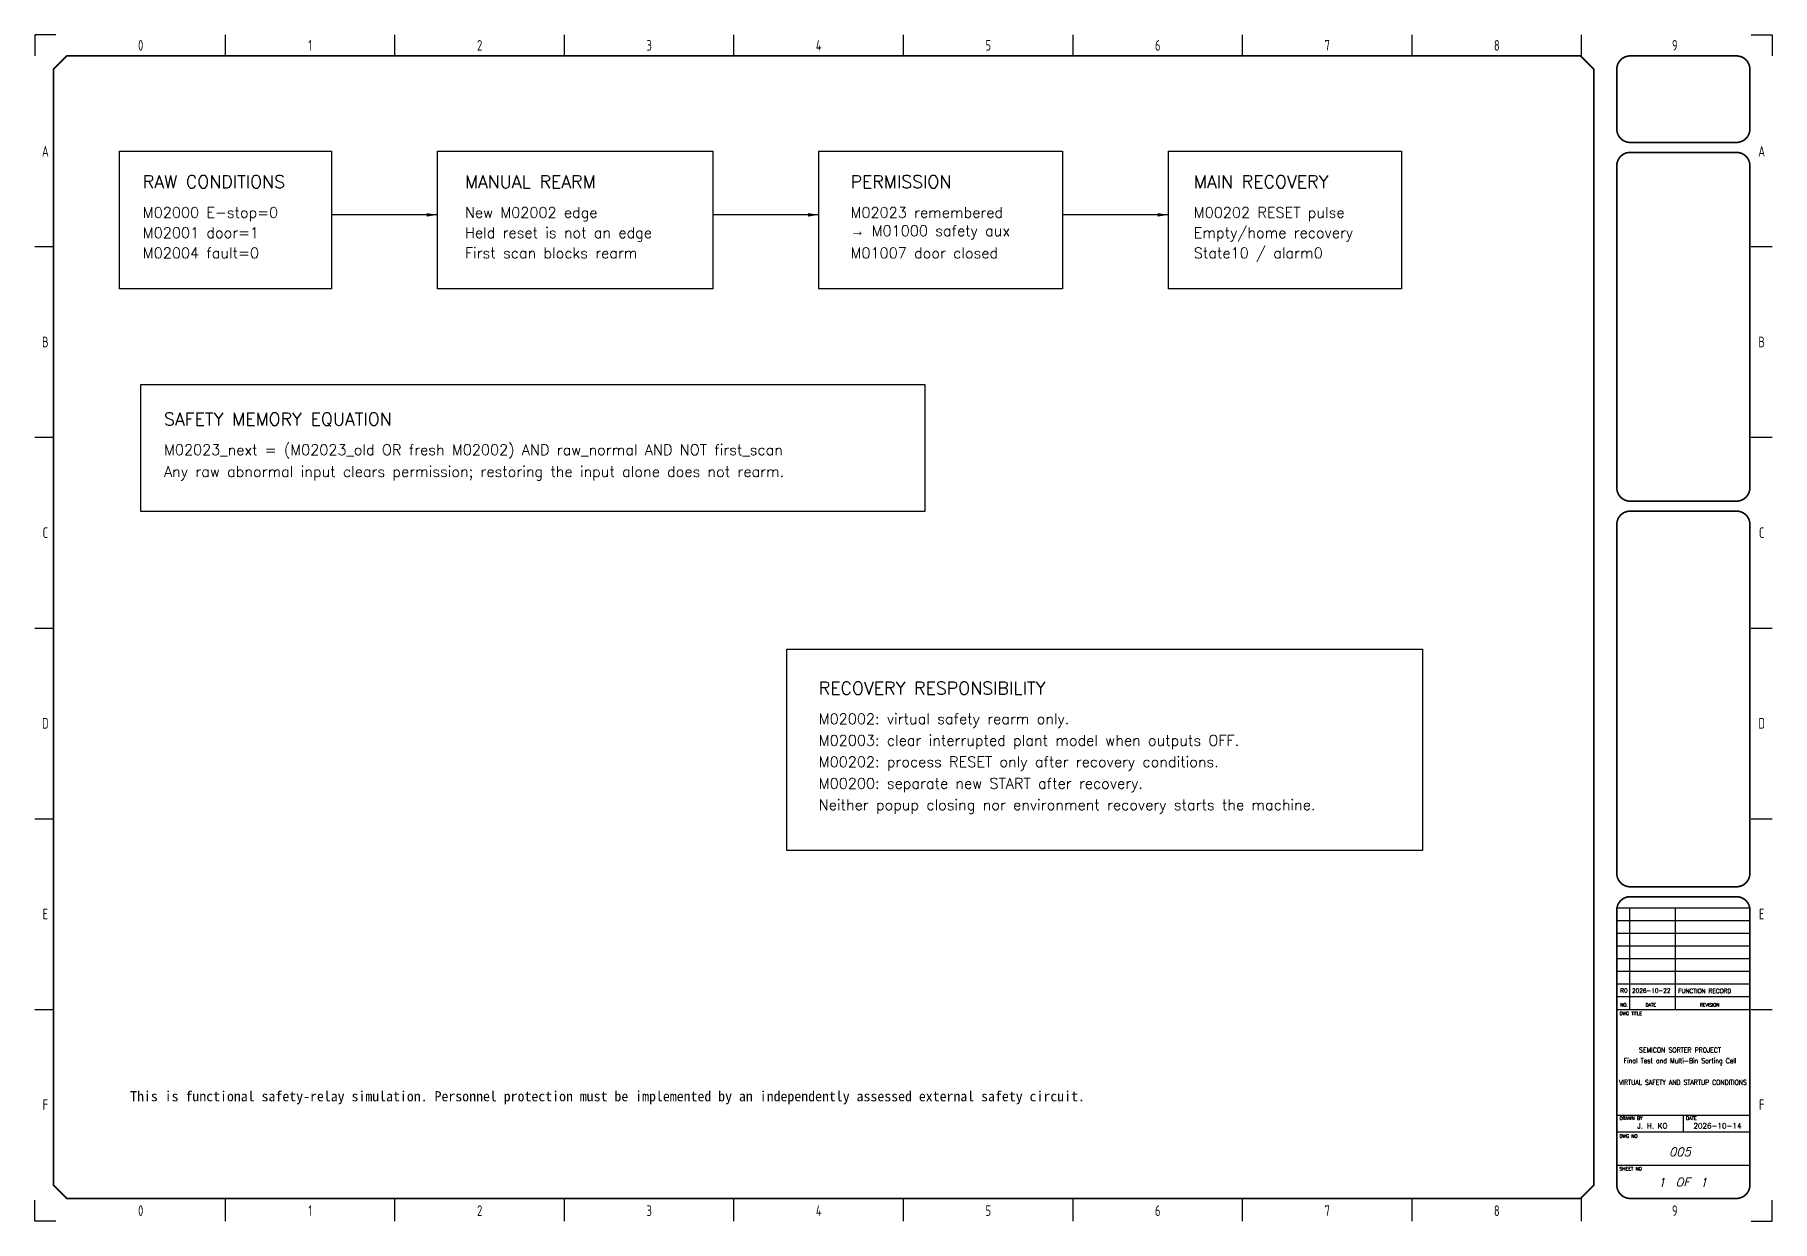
# Model space of a CAD drawing. Extents: x 5 to 415, y 5 to 285.
import ezdxf
from ezdxf.enums import TextEntityAlignment as Align

# ---------------------------------------------------------------- set-up
doc = ezdxf.new("R2010")
doc.units = 0
doc.header["$LTSCALE"] = 10
for name, color, linetype in [('SYMS', 7, 'Continuous'), ('TEXT', 7, 'Continuous'), ('TITLE', 7, 'Continuous'), ('Title blocks', 7, 'Continuous')]:
    doc.layers.add(name, color=color, linetype=linetype)
doc.styles.add('ISO8', font='ISO8.shx', dxfattribs={"width": 0.8})
doc.styles.add('ITALIC', font='ITALIC')
doc.styles.add('ROMANS', font='romans')
doc.dimstyles.get("Standard").update_dxf_attribs({"dimtxt": 0.18, "dimasz": 0.18, "dimexe": 0.18, "dimexo": 0.0625, "dimgap": 0.09, "dimtad": 0, "dimtih": 1, "dimtoh": 1, "dimdec": 4, "dimzin": 0, "dimdsep": 46, "dimtxsty": 'Standard', "dimcen": 0.09, "dimadec": 0, "dimazin": 0, "dimtfac": 1, "dimtdec": 4, "dimtofl": 0, "dimtmove": 0, "dimatfit": 3, "dimfxl": 1, "dimtolj": 1, "dimtzin": 0, "dimarcsym": 0})

# ---------------------------------------------------------------- blocks, each defined once
blk = doc.blocks.new('Title_blocks_A3')
at = {"layer": 'TITLE'}
for p, q in [((372.89, 276.86), (372.89, 259.33)), ((378.33, 79), (409.73, 79)), ((381.28, 79), (381.28, 55)), ((392.12, 79), (392.12, 55)), ((378.33, 76), (409.73, 76)), ((378.32, 73), (409.73, 73)), ((378.32, 70), (409.73, 70)), ((378.32, 67), (409.73, 67)), ((378.32, 64), (409.73, 64)), ((378.32, 61), (409.72, 61)), ((378.32, 58), (409.72, 58)), ((378.32, 55), (409.72, 55)), ((372.89, 13.53), (372.89, 37.81)), ((378.32, 30.02), (409.72, 30.02)), ((394.02, 26.1), (394.02, 30.02)), ((378.32, 26.1), (409.72, 26.1)), ((378.32, 18.24), (409.72, 18.24))]:
    blk.add_line(p, q, dxfattribs=at)
at = {"layer": 'TITLE', "const_width": 0.392}
blk.add_lwpolyline([(372.89, 13.53), (372.89, 276.86), (369.75, 280), (12.53, 280), (9.39, 276.86), (9.39, 13.53), (12.53, 10.39), (369.75, 10.39)], close=True, dxfattribs=at)
for points in [[(381.46, 280, 0.414214), (378.32, 276.86, 0.414214)], [(409.72, 276.86, 0.414214), (406.58, 280, 0.414214)], [(378.32, 262.73, 0.414214), (381.46, 259.59, 0.414214)], [(406.58, 259.59, 0.414214), (409.72, 262.73, 0.414214)], [(381.46, 257.23, 0.414214), (378.32, 254.09, 0.414214)], [(409.72, 254.09, 0.414214), (406.58, 257.23, 0.414214)], [(378.32, 178.08, 0.414214), (381.46, 174.94, 0.414214)], [(406.58, 174.94, 0.414214), (409.72, 178.08, 0.414214)], [(381.46, 172.58, 0.414214), (378.32, 169.44, 0.414214)], [(409.72, 169.44, 0.414214), (406.58, 172.58, 0.414214)], [(378.32, 87.08, 0.414214), (381.46, 83.94, 0.414214)], [(406.58, 83.94, 0.414214), (409.72, 87.08, 0.414214)], [(381.46, 81.58, 0.414214), (378.32, 78.44, 0.414214)], [(409.72, 78.44, 0.414214), (406.58, 81.58, 0.414214)], [(378.32, 13.53, 0.414214), (381.46, 10.39, 0.414214)], [(406.58, 10.39, 0.414214), (409.72, 13.53, 0.414214)]]:
    blk.add_lwpolyline(points, format="xyb", dxfattribs=at)
for points in [[(406.58, 280), (381.46, 280)], [(378.32, 276.86), (378.32, 262.73)], [(409.72, 276.86), (409.72, 262.73)], [(406.58, 259.59), (381.46, 259.59)], [(378.32, 254.09), (378.32, 178.08)], [(406.58, 257.23), (381.46, 257.23)], [(409.72, 254.09), (409.72, 178.08)], [(381.46, 174.94), (406.58, 174.94)], [(381.46, 172.58), (406.58, 172.58)], [(381.46, 83.94), (406.58, 83.94)], [(378.32, 78.44), (378.32, 13.53)], [(381.46, 81.58), (406.58, 81.58)], [(409.72, 78.44), (409.72, 13.53)], [(381.46, 10.39), (406.58, 10.39)]]:
    blk.add_lwpolyline(points, dxfattribs=at)
at = {"layer": 'TITLE', "color": 7, "const_width": 0.392}
for points in [[(378.32, 169.44), (378.32, 87.08)], [(409.72, 169.44), (409.72, 87.08)]]:
    blk.add_lwpolyline(points, dxfattribs=at)
at = {"layer": 'Title blocks', "color": 7}
for p, q in [((50, 280), (50, 285)), ((90, 280), (90, 285)), ((130, 280), (130, 285)), ((170, 280), (170, 285)), ((250, 280), (250, 285)), ((290, 280), (290, 285)), ((330, 280), (330, 285)), ((370, 280), (370, 285)), ((5, 235), (9.39, 235)), ((410, 235), (415, 235)), ((5, 190), (9.39, 190)), ((410, 190), (415, 190)), ((5, 100), (9.39, 100)), ((410, 100), (415, 100)), ((5, 55), (9.39, 55)), ((410, 55), (415, 55)), ((50, 5), (50, 10.39)), ((90, 5), (90, 10.39)), ((130, 5), (130, 10.39)), ((170, 5), (170, 10.39)), ((250, 5), (250, 10.39)), ((290, 5), (290, 10.39)), ((330, 5), (330, 10.39)), ((370, 5), (370, 10.64))]:
    blk.add_line(p, q, dxfattribs=at)
at = {"layer": 'Title blocks', "color": 2}
for p, q in [((210, 280), (210, 285)), ((5, 145), (9.39, 145)), ((410, 145), (415, 145)), ((210, 5), (210, 10.39))]:
    blk.add_line(p, q, dxfattribs=at)
at = {"layer": 'Title blocks'}
for points in [[(10, 285), (5, 285), (5, 280)], [(410, 285), (415, 285), (415, 280)], [(10, 5), (5, 5), (5, 10)], [(410, 5), (415, 5), (415, 10)]]:
    blk.add_lwpolyline(points, dxfattribs=at)
at = {"layer": 'TITLE', "color": 1, "style": 'ROMANS'}
for s, p in [('DWG TITLE', (378.97, 53.64)), ('DRAWN BY', (378.97, 28.91)), ('DATE', (394.67, 28.91)), ('DWG NO', (378.97, 24.72)), ('SHEET NO', (378.97, 17))]:
    blk.add_text(s, height=0.785, dxfattribs=at).set_placement(p)
at = {"layer": 'TITLE', "color": 1}
for s, height, style, p in [('NO.', 0.785, 'ROMANS', (380.02, 56.04)), ('DATE', 0.785, 'ROMANS', (386.32, 56.04)), ('REVISION', 0.785, 'ROMANS', (400.23, 56.04)), ('OF', 2, 'ITALIC', (393.89, 14.25))]:
    blk.add_text(s, height=height, dxfattribs=dict(at, style=style)).set_placement(p, align=Align.MIDDLE)
at = {"layer": 'TITLE', "color": 1, "style": 'ROMANS', "width": 0.8}
for tag, p in [('TITLE#1', (393.23, 44.81)), ('TITLE#2', (393.23, 42.27)), ('TITLE#3', (393.23, 39.73)), ('TITLE#4', (393.23, 37.18))]:
    blk.add_attdef(tag, text='', height=1.2, dxfattribs=at).set_placement(p, align=Align.CENTER)
at = {"layer": 'TITLE', "color": 1}
for tag, p, height, style in [('DRAWNBY', (383.14, 26.88), 1.25, 'ROMANS'), ('DATE', (396.4, 26.88), 1.25, 'ROMANS'), ('SHTS', (397.95, 13.15), 2, 'ITALIC')]:
    blk.add_attdef(tag, p, '', height=height, dxfattribs=dict(at, style=style))
at = {"layer": 'TITLE', "color": 1, "style": 'ITALIC'}
blk.add_attdef('DWG#', text='', height=2, dxfattribs=at).set_placement((393.23, 20.38), align=Align.CENTER)
blk.add_attdef('SH#', text='', height=2, dxfattribs=at).set_placement((389.77, 13.15), align=Align.RIGHT)
at = {"layer": 'TITLE', "color": 7, "flags": 9}
blk.add_attdef('WD_TB', (381.46, 10.39), '', height=1.57, dxfattribs=at)
at = {"layer": 'Title blocks', "style": 'ISO8', "width": 0.8}
for s, p in [('0', (30, 282.5)), ('1', (70, 282.5)), ('2', (110, 282.5)), ('3', (150, 282.5)), ('4', (190, 282.5)), ('5', (230, 282.5)), ('6', (270, 282.5)), ('7', (310, 282.5)), ('8', (350, 282.5)), ('9', (392, 282.5)), ('A', (7.5, 257.5)), ('A', (412.5, 257.5)), ('B', (7.5, 212.5)), ('B', (412.5, 212.5)), ('C', (7.5, 167.5)), ('C', (412.5, 167.5)), ('D', (7.5, 122.5)), ('D', (412.5, 122.5)), ('E', (7.5, 77.5)), ('E', (412.5, 77.5)), ('F', (7.5, 32.5)), ('F', (412.5, 32.5)), ('0', (30, 7.5)), ('1', (70, 7.5)), ('2', (110, 7.5)), ('3', (150, 7.5)), ('4', (190, 7.5)), ('5', (230, 7.5)), ('6', (270, 7.5)), ('7', (310, 7.5)), ('8', (350, 7.5)), ('9', (392, 7.5))]:
    blk.add_text(s, height=2.5, dxfattribs=at).set_placement(p, align=Align.MIDDLE)

msp = doc.modelspace()

# ---------------------------------------------------------------- linework, layer by layer
for points in [[(25, 257.5), (75, 257.5), (75, 225), (25, 225)], [(100, 257.5), (165, 257.5), (165, 225), (100, 225)], [(190, 257.5), (247.5, 257.5), (247.5, 225), (190, 225)], [(272.5, 257.5), (327.5, 257.5), (327.5, 225), (272.5, 225)], [(30, 202.5), (215, 202.5), (215, 172.5), (30, 172.5)], [(182.5, 140), (332.5, 140), (332.5, 92.5), (182.5, 92.5)]]:
    msp.add_lwpolyline(points, close=True)

# ---------------------------------------------------------------- block references
at = {"layer": 'SYMS'}
ref = msp.add_blockref('Title_blocks_A3', (0, 0), dxfattribs=at)
ref.add_attrib('TITLE#1', 'SEMICON SORTER PROJECT', dxfattribs={"layer": 'TITLE', "color": 1, "height": 1.2, "style": 'ROMANS', "width": 0.8}).set_placement((393.23, 44.81), align=Align.CENTER)
ref.add_attrib('DATE', '2026-10-14', (396.4, 26.88), dxfattribs={"layer": 'TITLE', "color": 1, "height": 1.25, "style": 'ROMANS'})
ref.add_attrib('DRAWNBY', 'J. H. KO', (383.14, 26.88), dxfattribs={"layer": 'TITLE', "color": 1, "height": 1.25, "style": 'ROMANS'})
ref.add_attrib('SH#', '1', dxfattribs={"layer": 'TITLE', "color": 1, "height": 2, "style": 'ITALIC'}).set_placement((389.77, 13.15), align=Align.RIGHT)
ref.add_attrib('TITLE#2', 'Final Test and Multi-Bin Sorting Cell', dxfattribs={"layer": 'TITLE', "color": 1, "height": 1.2, "style": 'ROMANS', "width": 0.8}).set_placement((393.23, 42.27), align=Align.CENTER)
ref.add_attrib('TITLE#4', 'VIRTUAL SAFETY AND STARTUP CONDITIONS', dxfattribs={"layer": 'TITLE', "color": 1, "height": 1.2, "style": 'ROMANS', "width": 0.75}).set_placement((393.94, 37.18), align=Align.CENTER)
ref.add_attrib('DWG#', '005', dxfattribs={"layer": 'TITLE', "color": 1, "height": 2, "style": 'ITALIC'}).set_placement((393.23, 20.38), align=Align.CENTER)
ref.add_attrib('SHTS', '1', (397.95, 13.15), dxfattribs={"layer": 'TITLE', "color": 1, "height": 2, "style": 'ITALIC'})

# ---------------------------------------------------------------- texts
at = {"attachment_point": 1}
for s, insert, char_height, width in [('{\\fGulim|b0|i0|c129|p50;→\\Fromans|c129; \\Fromans|c0;M01000 safety aux}', (197.5, 240), 2.5, 45.7039), ('{\\Fromans|c129;2026-10-22}', (381.91, 59.93), 1, 22.575), ('{\\Fromans|c0;FUNCTION RECORD}', (392.8, 59.86), 1, 22.575), ('This is functional safety-relay simulation. Personnel protection must be implemented by an independently assessed external safety circuit.', (27.5, 35.7), 2.4, 317.94)]:
    msp.add_mtext(s, dxfattribs=dict(at, insert=insert, char_height=char_height, width=width))
at = {"insert": (379.12, 59.96), "char_height": 1, "attachment_point": 1}
msp.add_mtext_dynamic_manual_height_columns('{\\Fromans|c129;R0}', width=2.5, gutter_width=12.5, heights=[0], dxfattribs=at)
at = {"layer": 'TEXT', "style": 'ROMANS'}
for s, height, p in [('RAW CONDITIONS', 3, (30.5, 248.81)), ('MANUAL REARM', 3, (106.5, 248.81)), ('PERMISSION', 3, (197.5, 248.81)), ('MAIN RECOVERY', 3, (278.5, 248.81)), ('M02000 E-stop=0', 2.5, (30.5, 241.81)), ('New M02002 edge', 2.5, (106.5, 241.81)), ('M02023 remembered', 2.5, (197.5, 241.81)), ('M00202 RESET pulse', 2.5, (278.5, 241.81)), ('M02001 door=1', 2.5, (30.5, 237.03)), ('Held reset is not an edge', 2.5, (106.5, 237.03)), ('Empty/home recovery', 2.5, (278.5, 237.03)), ('M02004 fault=0', 2.5, (30.5, 232.26)), ('First scan blocks rearm', 2.5, (106.5, 232.26)), ('M01007 door closed', 2.5, (197.5, 232.26)), ('State10 / alarm0', 2.5, (278.5, 232.26)), ('SAFETY MEMORY EQUATION', 3, (35.5, 192.81)), ('M02023_next = (M02023_old OR fresh M02002) AND raw_normal AND NOT first_scan', 2.5, (35.5, 185.81)), ('Any raw abnormal input clears permission; restoring the input alone does not rearm.', 2.5, (35.5, 180.66)), ('RECOVERY RESPONSIBILITY', 3, (190, 129.31)), ('M02002: virtual safety rearm only.', 2.5, (190, 122.31)), ('M02003: clear interrupted plant model when outputs OFF.', 2.5, (190, 117.23)), ('M00202: process RESET only after recovery conditions.', 2.5, (190, 112.16)), ('M00200: separate new START after recovery.', 2.5, (190, 107.08)), ('Neither popup closing nor environment recovery starts the machine.', 2.5, (190, 102.01))]:
    msp.add_text(s, height=height, dxfattribs=at).set_placement(p)

# ---------------------------------------------------------------- leaders
for points in [[(100, 242.5), (75, 242.5)], [(190, 242.5), (165, 242.5)], [(272.5, 242.5), (247.5, 242.5)]]:
    msp.add_leader(points, dimstyle='Standard', override={"dimtxt": 2.5, "dimasz": 2.5, "dimexe": 1.25, "dimexo": 0.625, "dimgap": 0.625, "dimtad": 1, "dimtih": 0, "dimtoh": 0, "dimdec": 2, "dimzin": 8, "dimdsep": 44, "dimcen": 2.5, "dimtdec": 2, "dimtofl": 1, "dimtolj": 0, "dimtzin": 8})

doc.saveas('drawing.dxf')
